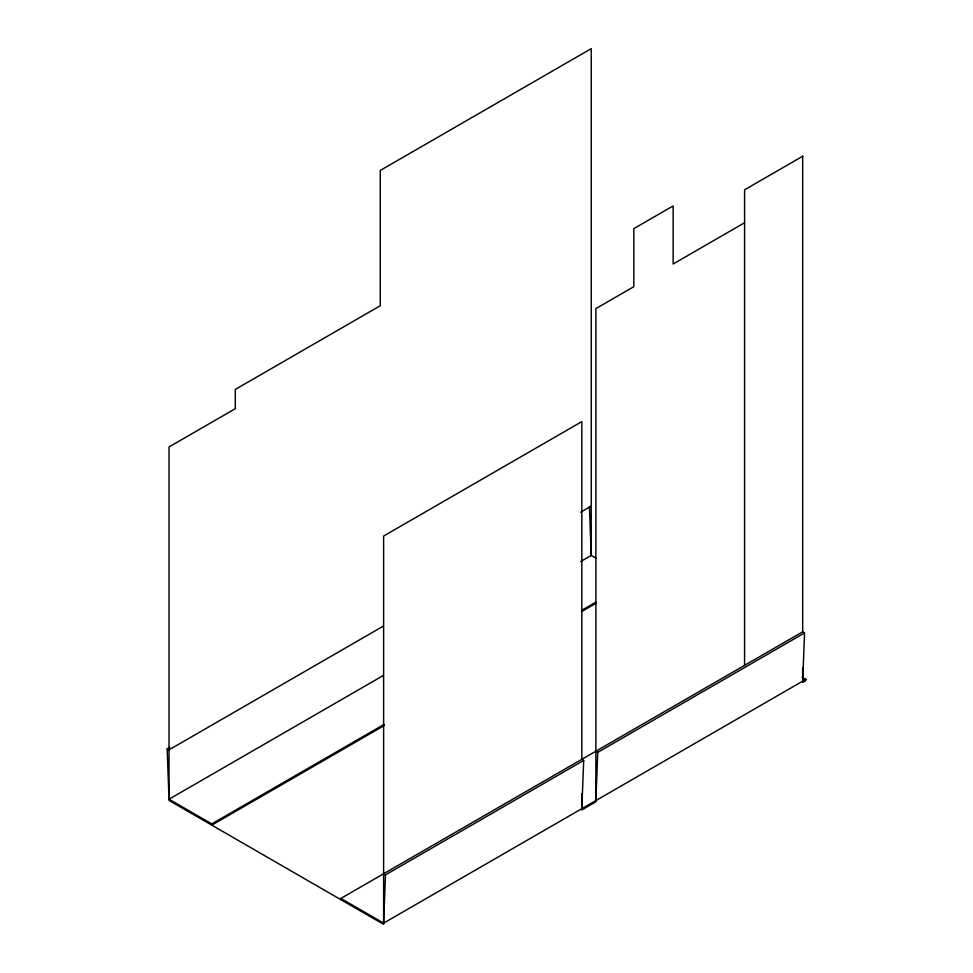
<?xml version="1.0" encoding="UTF-8"?>
<svg xmlns="http://www.w3.org/2000/svg" width="973" height="973" viewBox="0 0 973 973"><rect width="100%" height="100%" fill="white"/><g stroke="black" fill="none" stroke-linecap="round" stroke-linejoin="round"><path stroke-width="1.46" d="M340.878 899.672L340.878 898.432L383.617 923.122L385.49 874.873L583.691 760.448L581.83 759.329L581.83 421.613L383.617 536.05L383.617 924.35L169.022 800.451L169.022 446.948L235.284 408.696L235.284 389.431L380.261 305.729L380.261 170.457L591.243 48.65L591.243 555.461L580.723 561.53M581.83 808.685L583.691 760.448M595.877 800.572L597.75 752.336L804.562 632.937L802.689 631.805L802.689 156.239M802.689 681.173L804.562 632.937M802.847 156.154L744.588 189.796L744.588 665.35M744.588 222.744L673.134 263.999L673.134 205.935L633.812 228.643L633.812 286.707L595.877 308.599L595.877 801.801L581.83 809.925L581.83 793.725M384.08 724.423L211.773 823.9L169.022 799.222L167.161 748.833L169.788 747.313M383.423 626.077L169.022 749.855L167.161 748.833M580.723 512.175L591.243 506.094M169.022 799.222L383.423 675.444M581.38 610.509L595.841 602.153M384.08 725.651L211.773 825.128L211.773 823.9M581.38 611.749L595.841 603.394M340.878 898.432L802.689 631.805M383.617 923.122L805.839 679.349L805.839 680.589L802.689 682.401L802.689 667.709M596.425 558.453L591.243 555.461L589.431 506.544M801.947 677.111L805.839 679.349M595.877 751.205L597.75 752.336M383.617 873.754L385.49 874.873"/></g></svg>
